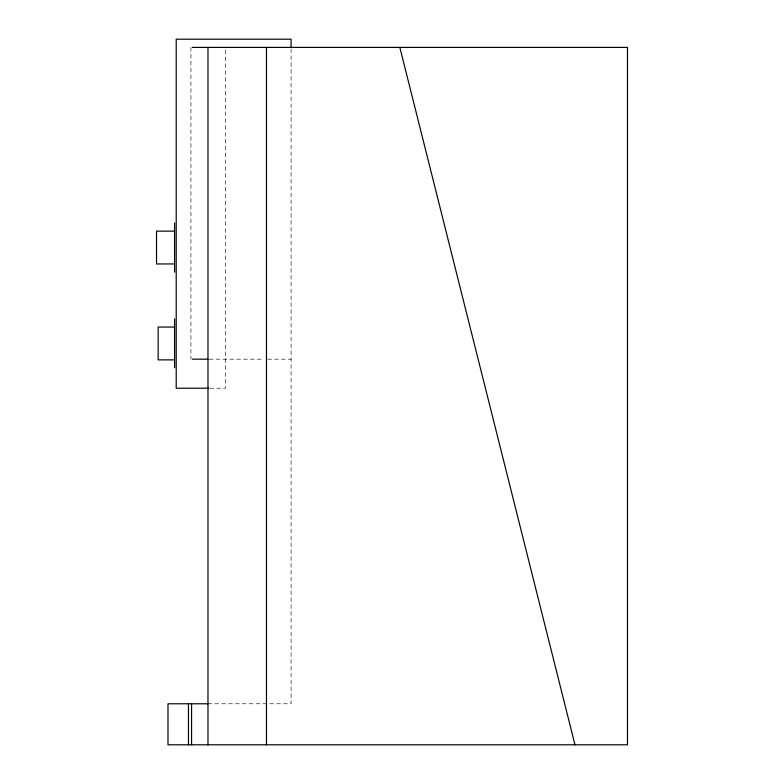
<?xml version="1.0" encoding="UTF-8"?>
<svg xmlns="http://www.w3.org/2000/svg" width="784" height="784" viewBox="0 0 784 784"><rect width="100%" height="100%" fill="white"/><g stroke="black" fill="none" stroke-linecap="round" stroke-linejoin="round"><path stroke-width="0.59" stroke-dasharray="3.92 2.94" d="M190.924 47.403L190.924 359.18M209.191 359.18L264.032 359.18M267.638 359.18L291.08 359.18M209.838 388.227L225.449 388.227L225.449 48.628M207.976 703.777L291.08 703.777L291.08 48.628"/><path stroke-width="1.18" d="M192.394 47.403L627.474 47.403L627.474 744.8L167.992 744.8L167.992 703.777L207.976 703.777M174.577 231.133L156.526 231.133L156.526 263.953L174.577 263.953M174.577 327.055L158.172 327.055L158.172 359.876L174.577 359.876M192.394 359.18L207.976 359.18M208.632 388.227L176.214 388.227L176.214 39.2L291.08 39.2L291.08 47.403M399.84 47.403L574.966 744.8M266.472 47.403L266.472 744.8M207.976 47.403L207.976 744.8M191.57 703.777L191.57 744.8M188.464 703.777L188.464 744.8M174.577 222.95L174.577 272.136M174.577 318.902L174.577 367.735"/></g></svg>
